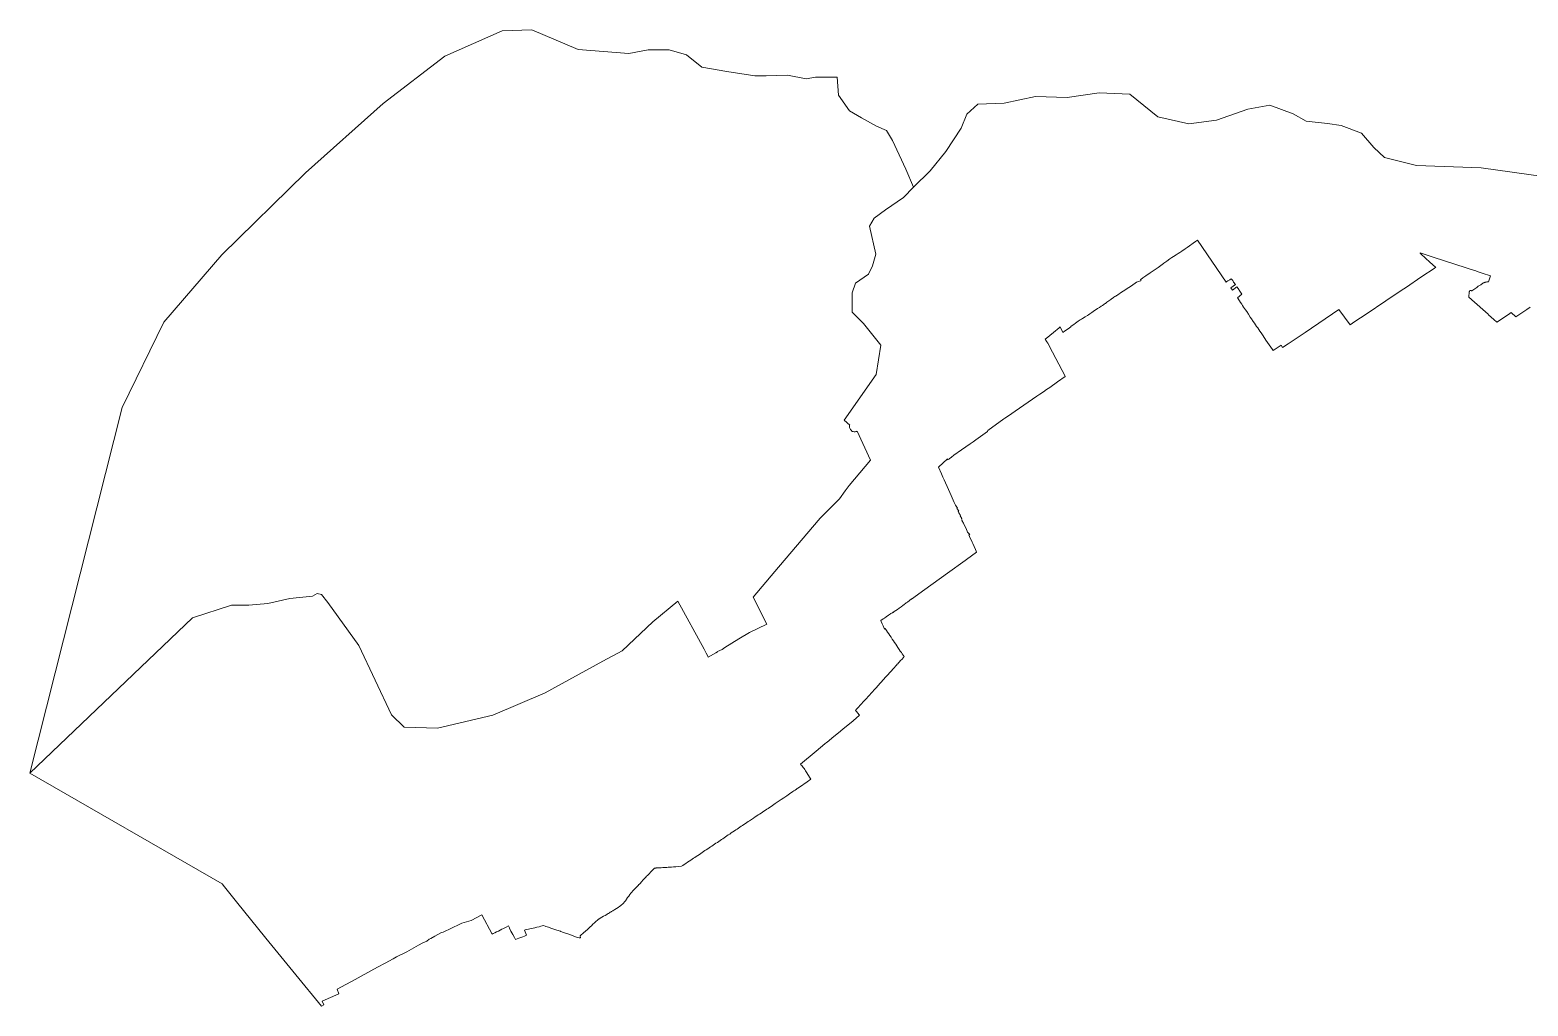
# Model space of a CAD drawing. Extents: x 268798 to 306779, y 5030079 to 5062843.
# Drawn here: x 268798 to 282984, y 5033495 to 5042734 of the extents above; entities that cross this region are included whole.
import ezdxf

# ---------------------------------------------------------------- set-up
doc = ezdxf.new("R2010")
doc.units = 0
doc.header["$MEASUREMENT"] = 0
doc.layers.add('1', color=7, linetype='Continuous', lineweight=0)

msp = doc.modelspace()

# ---------------------------------------------------------------- linework, layer by layer
at = {"layer": '1', "color": 218, "linetype": 'Continuous', "lineweight": 0}
msp.add_lwpolyline([(277164.750396, 5041244.996879), (277069.152215, 5041150.117808), (276898.413971, 5041033.189292), (276791.438482, 5040953.954597), (276748.673829, 5040876.8795), (276809.395264, 5040613.814766), (276777.993895, 5040502.707107), (276738.014054, 5040421.565648), (276616.058165, 5040338.045279), (276584.432756, 5040244.704732), (276582.611528, 5040064.250522), (276690.924549, 5039954.955718), (276854.432137, 5039750.050101), (276811.939567, 5039473.626696), (276507.07305, 5039040.759294), (276561.186, 5038993.838), (276560.201, 5038992.022), (276558.742, 5038984.428), (276558.229, 5038978.714), (276557.516, 5038974.749), (276558.732, 5038970.794), (276567.9, 5038953.429), (276573.898, 5038944.836), (276584.793, 5038935.133), (276593.393, 5038932.044), (276602.807, 5038931.979), (276611.666, 5038931.329), (276618.717, 5038932.06), (276626.729, 5038933.761), (276629.719, 5038934.973), (276631.477, 5038935.908), (276756.469, 5038660.926), (276606.467, 5038481.925), (276554.466, 5038420.924), (276517.466, 5038370.924), (276465.465, 5038294.924), (276399.464, 5038228.923), (276372.463, 5038204.923), (276352.463, 5038184.923), (276282.462, 5038113.923), (276261.462, 5038089.923), (275851.455, 5037607.923), (275647.451, 5037364.923), (275777.451, 5037110.924), (275611.448, 5037031.924), (275509.447, 5036970.924), (275378.445, 5036887.924), (275352.444, 5036870.924), (275310.444, 5036849.924), (275309.444, 5036848.924), (275294.287, 5036837.506), (275221.244, 5036797.63), (275216.031, 5036807.578), (275200.711, 5036836.81), (275195.988, 5036847.535), (275182.279, 5036872.711), (274933.08, 5037328.255), (274696.165384, 5037131.841487), (274404.96949, 5036858.34415), (274224.334708, 5036760.279255), (273676.55496, 5036459.189441), (273182.668866, 5036249.227675), (272655.857032, 5036125.720753), (272342.012368, 5036135.847677), (272220.302983, 5036250.287298), (271910.912173, 5036907.931254), (271618.011038, 5037315.748671), (271559.790159, 5037389.869227), (271517.447702, 5037400.457877), (271475.105245, 5037373.98625), (271258.100152, 5037352.808949), (271051.680674, 5037305.16002), (270871.725231, 5037289.277044), (270707.64821, 5037289.277044), (270336.347586, 5037168.234932), (268798.095214, 5035699.778856), (269672.74676, 5039159.61032), (270064.511541, 5039967.357125), (270616.180314, 5040607.156574), (271407.705076, 5041382.913407), (272143.263441, 5042038.707842), (272726.913013, 5042486.567457), (273270.586586, 5042726.49225), (273550.418573, 5042734.489743), (273990.154552, 5042550.547402), (274469.866617, 5042513.225433), (274653.756208, 5042547.881237), (274850.971132, 5042547.881237), (275016.205257, 5042499.896278), (275160.118851, 5042382.599712), (275397.308865, 5042339.945844), (275661.150452, 5042299.958378), (275770.41818, 5042299.958378), (275972.963237, 5042305.29004), (276148.857629, 5042270.634237), (276236.804824, 5042289.295054), (276440.597359, 5042289.295054), (276455.340281, 5042116.016036), (276559.277876, 5041969.395329), (276671.21067, 5041902.749553), (276815.124263, 5041825.440453), (276908.401592, 5041782.787156), (276967.033056, 5041689.48307), (277092.291183, 5041417.568304), (277164.750396, 5041244.996879)], close=True, dxfattribs=at)
msp.add_lwpolyline([(283005.114, 5040109.439), (282974.419, 5040088.757), (282869.639, 5040018.155), (282824.198, 5040059.513), (282813.067, 5040051.893), (282752.696, 5040010.564), (282689.101, 5039968.371), (282659.351, 5039995.178), (282611.406, 5040038.38), (282605.942, 5040043.303), (282555.004, 5040089.202), (282425.152, 5040205.973), (282427.688, 5040254.512), (282428.807, 5040258.129), (282432.439, 5040269.88), (282436.873, 5040268.625), (282441.366, 5040267.599), (282445.905, 5040266.803), (282450.479, 5040266.242), (282452.192, 5040266.092), (282498.028, 5040297.851), (282513.497, 5040308.219), (282536.129, 5040323.283), (282557.335, 5040337.398), (282557.783, 5040337.653), (282561.853, 5040339.814), (282566.029, 5040341.764), (282570.299, 5040343.497), (282574.652, 5040345.01), (282579.076, 5040346.298), (282583.561, 5040347.358), (282588.094, 5040348.187), (282592.664, 5040348.782), (282597.258, 5040349.143), (282601.865, 5040349.269), (282606.472, 5040349.158), (282611.067, 5040348.812), (282630.131, 5040407.579), (282551.22, 5040433.195), (282521.555, 5040442.825), (282479.484, 5040456.481), (282446.73, 5040467.114), (282388.731, 5040485.941), (282202.711, 5040546.328), (282077.616, 5040586.936), (281961.744, 5040624.535), (281962.725, 5040621.489), (281971.535, 5040612.085), (282055.597, 5040536.366), (282107.572, 5040490.706), (282110.061, 5040488.521), (282094.437, 5040478.003), (281979.544, 5040400.509), (281823.094, 5040295), (281792.333, 5040274.468), (281638.832, 5040171.239), (281452.05, 5040045.524), (281344.949, 5039973.307), (281299.377, 5039942.766), (281194.017, 5040087.438), (280873.092, 5039871.055), (280778.217, 5039807.086), (280713.418, 5039762.094), (280659.816, 5039727.255), (280645.529, 5039750.451), (280569.778, 5039699.484), (280563.389, 5039709.594), (280502.81, 5039799.62), (280475.583, 5039840.083), (280457.719, 5039866.631), (280445.864, 5039883.211), (280435.29, 5039898.505), (280424.715, 5039913.8), (280414.141, 5039929.094), (280403.565, 5039944.388), (280392.991, 5039959.683), (280382.416, 5039974.977), (280364.963, 5040000.22), (280353.798, 5040017.117), (280336.881, 5040042.722), (280320.077, 5040068.153), (280308.995, 5040084.925), (280291.153, 5040111.928), (280281.779, 5040126.115), (280273.29, 5040138.964), (280262.904, 5040154.682), (280235.109, 5040196.749), (280233.08, 5040199.821), (280274.19, 5040234.571), (280256.74, 5040260.787), (280239.647, 5040286.084), (280228.345, 5040302.355), (280184.437, 5040271.856), (280169.756, 5040293.204), (280213.564, 5040323.634), (280196.233, 5040348.585), (280187.428, 5040361.438), (280174.617, 5040379.674), (280160.491, 5040370.253), (280142.129, 5040358.675), (280131.195, 5040351.975), (280124.594, 5040347.929), (279853.633, 5040744.634), (279835.278, 5040731.472), (279758.031, 5040676.08), (279738.101, 5040661.779), (279707.378, 5040641.858), (279688.164, 5040629.4), (279670.781, 5040618.129), (279653.148, 5040606.695), (279628.378, 5040590.634), (279612.227, 5040580.537), (279593.887, 5040568.948), (279562.393, 5040546.191), (279555.488, 5040541.203), (279536.949, 5040527.808), (279531.191, 5040523.617), (279480.844, 5040486.97), (279444.033, 5040461.934), (279407.234, 5040436.908), (279363.668, 5040406.407), (279337.523, 5040387.003), (279328.795, 5040380.56), (279315.727, 5040371.857), (279316.846, 5040368.656), (279317.756, 5040366.057), (279317.837, 5040365.823), (279317.848, 5040365.793), (279318.061, 5040364.912), (279318.087, 5040363.876), (279317.878, 5040362.86), (279317.446, 5040361.918), (279316.812, 5040361.097), (279316.01, 5040360.44), (279315.08, 5040359.981), (279277.766, 5040346.576), (279228.211, 5040313.573), (279203.654, 5040297.219), (279177.541, 5040279.827), (279176.729, 5040279.27), (279149.717, 5040260.721), (279135.299, 5040251.404), (279121.727, 5040242.633), (279111.02, 5040235.713), (279099.953, 5040228.562), (279090.08, 5040221.994), (279087.332, 5040220.167), (279081.451, 5040216.254), (279072.824, 5040210.515), (279063.379, 5040204.231), (279063.09, 5040204.038), (279054.881, 5040198.568), (279050.314, 5040195.525), (279047.785, 5040193.824), (279040.705, 5040189.06), (279032.521, 5040183.552), (279024.287, 5040178.008), (279022.863, 5040176.959), (279014.508, 5040170.802), (279006.152, 5040164.646), (278996.725, 5040157.699), (278988.771, 5040151.838), (278981.906, 5040146.779), (278975.025, 5040141.709), (278968.131, 5040136.628), (278955.471, 5040127.299), (278955.037, 5040126.98), (278954.709, 5040126.769), (278942.111, 5040118.662), (278926.578, 5040108.667), (278908.633, 5040097.12), (278894.109, 5040087.774), (278879.191, 5040078.175), (278865.791, 5040068.63), (278853.525, 5040059.755), (278835.375, 5040046.935), (278821.76, 5040037.378), (278814.176, 5040032.054), (278789.062, 5040017.645), (278766.166, 5040004.31), (278755.895, 5039998.016), (278750.197, 5039994.525), (278742.854, 5039990.024), (278725.395, 5039979.325), (278712.219, 5039969.523), (278697.545, 5039958.608), (278682.871, 5039947.694), (278668.197, 5039936.779), (278654.863, 5039926.861), (278656.098, 5039924.518), (278628.404, 5039905.676), (278593.344, 5039881.824), (278577.99, 5039871.378), (278554.994, 5039922.998), (278545.729, 5039916.203), (278524.412, 5039898.932), (278509.32, 5039886.707), (278436.141, 5039827.42), (278412.358, 5039808.151), (278427.557, 5039783.534), (278435.574, 5039770.549), (278480.867, 5039684.3), (278571.594, 5039512.091), (278590.418, 5039476.917), (278601.871, 5039455.513), (278529.865, 5039402.805), (278529.829, 5039402.78), (278455.543, 5039351.536), (278424.434, 5039330.178), (278395.348, 5039309.835), (278362.375, 5039286.881), (278333.771, 5039267.268), (278167.41, 5039153.41), (278055.682, 5039076.942), (278028.652, 5039058.443), (278019.619, 5039051.952), (277869.629, 5038944.17), (277866.746, 5038933.322), (277755.439, 5038853.458), (277728.734, 5038835.153), (277702.838, 5038817.248), (277619.469, 5038759.052), (277548.158, 5038708.36), (277525.016, 5038691.426), (277503.768, 5038676.343), (277498.348, 5038669.466), (277491.184, 5038666.87), (277487.01, 5038674.659), (277401.441, 5038595.086), (277428.974, 5038533.608), (277443.312, 5038501.607), (277454.533, 5038476.566), (277495.748, 5038384.58), (277520.584, 5038329.149), (277550.814, 5038261.682), (277562.256, 5038237.051), (277580.291, 5038208.768), (277576.555, 5038206.393), (277592.947, 5038180.671), (277589.174, 5038178.276), (277595.08, 5038163.975), (277611.314, 5038138.513), (277607.543, 5038136.114), (277623.803, 5038110.609), (277620.035, 5038108.207), (277626.344, 5038094.155), (277621.535, 5038091.09), (277637.643, 5038065.212), (277638.961, 5038066.052), (277651.354, 5038038.445), (277662.482, 5038014.372), (277677.105, 5037982.248), (277697.121, 5037959.333), (277696.722, 5037959.039), (277693.161, 5037956.58), (277689.471, 5037954.319), (277695.434, 5037940.177), (277719.656, 5037886.15), (277726.035, 5037871.966), (277738.77, 5037843.578), (277751.496, 5037815.205), (277757.895, 5037801.034), (277762.787, 5037790.038), (277665.65, 5037720.87), (277653.205, 5037712.074), (277485.678, 5037591.8), (277273.025, 5037437.749), (277145.648, 5037346.017), (277145.168, 5037349.398), (277107.594, 5037319.527), (277096.949, 5037311.065), (277092.947, 5037308.044), (277078.102, 5037296.839), (277064.838, 5037286.825), (277048.451, 5037274.457), (277030.639, 5037261.837), (277013.693, 5037249.831), (276997.994, 5037238.707), (276983.229, 5037228.246), (276972.594, 5037220.712), (276971.682, 5037221.984), (276964.75, 5037217.127), (276964.191, 5037218.032), (276951.674, 5037209.295), (276946.65, 5037206.538), (276938.467, 5037201.23), (276928.914, 5037194.806), (276924.703, 5037191.713), (276918.994, 5037187.521), (276906.355, 5037178.945), (276906.053, 5037178.74), (276889.707, 5037167.65), (276889.369, 5037167.421), (276876.73, 5037158.846), (276855.092, 5037144.165), (276859.605, 5037134.062), (276868.49, 5037114.013), (276877.377, 5037093.964), (276891.049, 5037063.26), (276897.463, 5037067.601), (276897.463, 5037067.601), (276908.498, 5037051.145), (276919.531, 5037034.689), (276930.564, 5037018.233), (276941.598, 5037001.778), (276952.631, 5036985.322), (276963.664, 5036968.867), (276974.697, 5036952.411), (276985.73, 5036935.956), (276996.764, 5036919.5), (277006.949, 5036904.311), (277017.965, 5036887.88), (277028.965, 5036870.825), (277029.139, 5036870.575), (277039.576, 5036855.559), (277050.119, 5036840.391), (277058.943, 5036827.696), (277076.516, 5036802.414), (277056.104, 5036779.805), (277042.1, 5036764.294), (277028.434, 5036749.159), (277024.061, 5036744.314), (277016.178, 5036735.585), (277011.805, 5036730.741), (277003.924, 5036722.011), (276999.549, 5036717.167), (276990.953, 5036707.645), (276987.295, 5036703.593), (276937.846, 5036648.824), (276924.568, 5036634.119), (276900.057, 5036606.971), (276859.205, 5036561.725), (276848.992, 5036550.413), (276810.184, 5036507.429), (276797.928, 5036493.854), (276712.141, 5036398.837), (276695.791, 5036380.729), (276638.607, 5036317.393), (276626.352, 5036303.818), (276616.709, 5036293.139), (276624.939, 5036283.071), (276638.92, 5036265.972), (276650.387, 5036251.947), (276654.469, 5036246.954), (276592.143, 5036195.814), (276496.018, 5036116.692), (276454.543, 5036082.501), (276409.365, 5036045.196), (276345.975, 5035992.694), (276342.006, 5035989.406), (276325.641, 5035975.9), (276285.074, 5035942.418), (276242.598, 5035907.359), (276094.12, 5035784.819), (276098.697, 5035779.592), (276106.387, 5035770.527), (276113.896, 5035761.31), (276121.22, 5035751.946), (276128.357, 5035742.439), (276135.303, 5035732.792), (276142.057, 5035723.009), (276148.616, 5035713.094), (276154.976, 5035703.05), (276164.33, 5035687.986), (276186.922, 5035651.604), (276193.372, 5035641.219), (276159.445, 5035618.022), (276158.334, 5035617.262), (276086.359, 5035568.046), (276084.618, 5035566.856), (276070.836, 5035557.561), (276064.254, 5035553.122), (276057.57, 5035548.615), (276044.307, 5035539.67), (276038.633, 5035535.844), (276031.041, 5035530.725), (276023.461, 5035525.612), (276017.777, 5035521.779), (276003.691, 5035512.262), (275990.455, 5035503.273), (275977.219, 5035494.286), (275963.982, 5035485.297), (275936.682, 5035466.76), (275910.209, 5035448.784), (275856.436, 5035412.27), (275842.373, 5035402.72), (275829.137, 5035393.732), (275815.9, 5035384.744), (275802.664, 5035375.756), (275788.6, 5035366.206), (275775.35, 5035357.237), (275761.965, 5035348.476), (275748.578, 5035339.713), (275734.355, 5035330.402), (275720.971, 5035321.64), (275707.209, 5035312.631), (275693.445, 5035303.622), (275679.977, 5035294.805), (275664.82, 5035285.095), (275648.223, 5035273.729), (275630.793, 5035262.018), (275611.52, 5035249.066), (275598.502, 5035240.313), (275585.488, 5035231.57), (275572.477, 5035222.827), (275559.465, 5035214.084), (275546.453, 5035205.341), (275533.439, 5035196.598), (275520.428, 5035187.854), (275507.416, 5035179.11), (275494.404, 5035170.367), (275481.391, 5035161.624), (275468.346, 5035152.859), (275454.941, 5035143.794), (275439.793, 5035133.549), (275424.643, 5035123.304), (275411.371, 5035114.368), (275398.098, 5035105.433), (275385.656, 5035097.056), (275372.383, 5035088.12), (275359.111, 5035079.185), (275346.668, 5035070.808), (275333.395, 5035061.872), (275320.023, 5035052.869), (275307.58, 5035044.492), (275294.639, 5035035.78), (275281.367, 5035026.845), (275268.094, 5035017.909), (275255.652, 5035009.532), (275242.346, 5035000.646), (275229.348, 5034992.018), (275216.018, 5034983.167), (275202.688, 5034974.317), (275190.191, 5034966.02), (275176.861, 5034957.168), (275163.568, 5034948.263), (275150.275, 5034939.357), (275136.982, 5034930.452), (275121.52, 5034920.094), (275108.266, 5034911.286), (275094.938, 5034902.433), (275081.609, 5034893.58), (275068.281, 5034884.727), (275054.953, 5034875.873), (275041.625, 5034867.021), (275025.77, 5034856.489), (275009.492, 5034845.394), (274994.797, 5034835.376), (274981.1, 5034826.038), (274968.645, 5034817.548), (274939.18, 5034815.366), (274914.32, 5034813.524), (274891.918, 5034811.865), (274873.83, 5034810.661), (274858.863, 5034809.685), (274842.15, 5034808.594), (274830.172, 5034807.818), (274816.525, 5034806.943), (274804.426, 5034806.167), (274790.762, 5034805.291), (274774.047, 5034804.22), (274759.078, 5034803.26), (274757.641, 5034803.167), (274741.639, 5034802.622), (274738.234, 5034802.424), (274728.133, 5034801.837), (274725.863, 5034801.577), (274712.77, 5034800.082), (274711.93, 5034799.264), (274710.562, 5034797.93), (274697.889, 5034785.573), (274686.115, 5034774.094), (274677.271, 5034764.79), (274675.324, 5034762.722), (274664.168, 5034750.87), (274651.125, 5034737.015), (274645.279, 5034730.805), (274637.973, 5034723.042), (274634.889, 5034719.766), (274631.977, 5034716.671), (274611.635, 5034695.062), (274602.48, 5034685.332), (274592.541, 5034674.765), (274588.816, 5034670.803), (274575.041, 5034656.31), (274572.09, 5034653.292), (274561.053, 5034642.01), (274559.432, 5034640.354), (274547.195, 5034627.845), (274534.85, 5034614.608), (274523.445, 5034601.993), (274520.035, 5034598.22), (274511.305, 5034588.562), (274505.279, 5034581.896), (274499.566, 5034575.575), (274494.123, 5034569.553), (274489.592, 5034563.71), (274478.441, 5034549.336), (274468.436, 5034536.437), (274465.838, 5034532.757), (274458.133, 5034521.557), (274448.215, 5034507.141), (274443.16, 5034499.795), (274437.955, 5034492.23), (274431.752, 5034483.215), (274426.299, 5034477.182), (274422.229, 5034472.68), (274415.08, 5034466.291), (274411.135, 5034462.765), (274395.49, 5034448.782), (274393.879, 5034447.343), (274381.096, 5034437.788), (274372.203, 5034431.143), (274367.195, 5034427.948), (274351.936, 5034418.216), (274336.674, 5034408.484), (274326.551, 5034402.028), (274321.279, 5034398.97), (274318.201, 5034397.184), (274305.619, 5034389.882), (274301.213, 5034387.325), (274293.49, 5034382.844), (274290.545, 5034380.985), (274284.895, 5034377.421), (274275.238, 5034371.328), (274268.318, 5034366.964), (274259.932, 5034361.672), (274251.773, 5034356.525), (274249.34, 5034354.99), (274244.486, 5034352.235), (274230.301, 5034344.185), (274214.549, 5034335.245), (274198.711, 5034326.256), (274185.891, 5034317.997), (274183.504, 5034316.437), (274171.676, 5034308.707), (274156.895, 5034294.795), (274155.895, 5034293.853), (274142.967, 5034281.684), (274128.908, 5034268.449), (274114.877, 5034255.277), (274103.311, 5034244.873), (274094.201, 5034236.678), (274081.416, 5034223.823), (274077.947, 5034220.76), (274039.094, 5034186.461), (274012.984, 5034163.41), (274007.723, 5034158.766), (274011.382, 5034142.044), (273998.99, 5034139.821), (273979.672, 5034143.302), (273909.52, 5034172.037), (273900.094, 5034175.898), (273892.951, 5034178.304), (273860.34, 5034189.287), (273842.479, 5034195.304), (273824.617, 5034201.319), (273820.859, 5034202.585), (273788.33, 5034213.541), (273769.568, 5034219.86), (273750.805, 5034226.18), (273731.738, 5034232.602), (273708.244, 5034240.514), (273682.729, 5034249.107), (273677.342, 5034250.922), (273661.42, 5034256.284), (273637.133, 5034250.511), (273618.713, 5034246.132), (273599.256, 5034241.507), (273578.34, 5034236.535), (273562.482, 5034232.766), (273543.027, 5034228.141), (273519.678, 5034222.59), (273487.457, 5034214.931), (273481.354, 5034213.479), (273500.211, 5034164.708), (273482.096, 5034156.843), (273464.859, 5034149.358), (273446.264, 5034142.806), (273428.834, 5034136.665), (273410.982, 5034130.375), (273395.453, 5034124.903), (273385.076, 5034142.981), (273369.623, 5034171.007), (273360.316, 5034187.95), (273351.496, 5034205.281), (273338.821, 5034231.549), (273337.67, 5034233.935), (273328.152, 5034253.574), (273307.756, 5034242.991), (273282.311, 5034229.79), (273266.078, 5034221.367), (273249.846, 5034212.945), (273233.596, 5034204.515), (273217.291, 5034196.228), (273201.086, 5034187.751), (273184.445, 5034180.113), (273174.875, 5034176.081), (273076.119, 5034357.698), (272975.088, 5034306.101), (272888.102, 5034279.834), (272870.334, 5034271.457), (272709.691, 5034195.72), (272698.703, 5034191.406), (272688.207, 5034186.394), (272633.629, 5034155.768), (272593.438, 5034134.991), (272578.732, 5034127.39), (272557.346, 5034110.622), (272517.455, 5034093.643), (272477.912, 5034072.356), (272367.967, 5034008.347), (272269.27, 5033960.21), (272236.539, 5033942.443), (272160.521, 5033901.181), (272088.455, 5033862.062), (271934.689, 5033778.597), (271877.396, 5033747.497), (271706.414, 5033654.686), (271724.486, 5033609.83), (271644.098, 5033574.468), (271566.104, 5033540.159), (271580.859, 5033505.231), (271559.035, 5033495.08), (271314.85, 5033791.817), (271031.791, 5034138.006), (270753.525, 5034482.15), (270640.439, 5034622.214), (270616.818, 5034652.258), (268798.095214, 5035699.778856), (270336.347586, 5037168.234932), (270707.64821, 5037289.277044), (270871.725231, 5037289.277044), (271051.680674, 5037305.16002), (271258.100152, 5037352.808949), (271475.105245, 5037373.98625), (271517.447702, 5037400.457877), (271559.790159, 5037389.869227), (271618.011038, 5037315.748671), (271910.912173, 5036907.931254), (272220.302983, 5036250.287298), (272342.012368, 5036135.847677), (272655.857032, 5036125.720753), (273182.668866, 5036249.227675), (273676.55496, 5036459.189441), (274224.334708, 5036760.279255), (274404.96949, 5036858.34415), (274696.165384, 5037131.841487), (274933.08, 5037328.255), (275182.279, 5036872.711), (275195.988, 5036847.535), (275200.711, 5036836.81), (275216.031, 5036807.578), (275221.244, 5036797.63), (275294.287, 5036837.506), (275309.444, 5036848.924), (275310.444, 5036849.924), (275352.444, 5036870.924), (275378.445, 5036887.924), (275509.447, 5036970.924), (275611.448, 5037031.924), (275777.451, 5037110.924), (275647.451, 5037364.923), (275851.455, 5037607.923), (276261.462, 5038089.923), (276282.462, 5038113.923), (276352.463, 5038184.923), (276372.463, 5038204.923), (276399.464, 5038228.923), (276465.465, 5038294.924), (276517.466, 5038370.924), (276554.466, 5038420.924), (276606.467, 5038481.925), (276756.469, 5038660.926), (276631.477, 5038935.908), (276629.719, 5038934.973), (276626.729, 5038933.761), (276618.717, 5038932.06), (276611.666, 5038931.329), (276602.807, 5038931.979), (276593.393, 5038932.044), (276584.793, 5038935.133), (276573.898, 5038944.836), (276567.9, 5038953.429), (276558.732, 5038970.794), (276557.516, 5038974.749), (276558.229, 5038978.714), (276558.742, 5038984.428), (276560.201, 5038992.022), (276561.186, 5038993.838), (276507.07305, 5039040.759294), (276811.939567, 5039473.626696), (276854.432137, 5039750.050101), (276690.924549, 5039954.955718), (276582.611528, 5040064.250522), (276584.432756, 5040244.704732), (276616.058165, 5040338.045279), (276738.014054, 5040421.565648), (276777.993895, 5040502.707107), (276809.395264, 5040613.814766), (276748.673829, 5040876.8795), (276791.438482, 5040953.954597), (276898.413971, 5041033.189292), (277069.152215, 5041150.117808), (277164.750396, 5041244.996879), (277321.578608, 5041400.645395), (277469.590283, 5041585.639036), (277617.153878, 5041806.166901), (277670.161613, 5041938.044996), (277772.847865, 5042032.262791), (278022.841201, 5042042.183532), (278321.392853, 5042103.279534), (278619.981169, 5042094.796192), (278924.514443, 5042139.596681), (279213.712162, 5042127.106892), (279478.715891, 5041910.89833), (279772.134038, 5041846.713764), (280033.084952, 5041881.162075), (280332.416013, 5041984.783238), (280540.696225, 5042022.150104), (280761.19853, 5041939.221475), (280882.501923, 5041870.235545), (281084.388167, 5041848.637808), (281214.88446, 5041828.836111), (281407.57849, 5041758.054921), (281523.47055, 5041622.979729), (281623.693085, 5041527.859886), (281928.852334, 5041452.221116), (282540.216918, 5041430.326041), (283126.468285, 5041348.343849)], dxfattribs=at)

doc.saveas('drawing.dxf')
